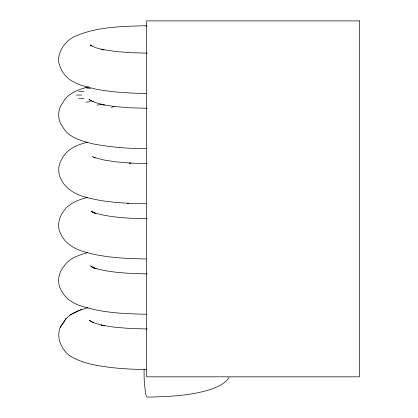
<?xml version="1.0" encoding="UTF-8"?>
<svg xmlns="http://www.w3.org/2000/svg" width="418" height="418" viewBox="0 0 418 418"><rect width="100%" height="100%" fill="white"/><g stroke="black" fill="none" stroke-linecap="round" stroke-linejoin="round"><path stroke-width="0.63" d="M63.196 322.947C54.518 332.906 59.764 347.426 68.787 355.133C77.173 360.535 86.683 363.535 96.448 365.285C112.823 368.336 129.476 369.35 146.107 369.507M63.353 322.774C68.019 313.605 78.897 310.292 88.099 307.591M60.391 327.362L66.06 318.511M229.038 377.506C224.785 384.184 216.958 387.11 209.826 389.68C189.61 395.809 168.302 396.719 147.319 397.1A20.012 2.503 88.5 0 1 145.359 391.964L144.419 383.17A20.456 2.56 88.5 0 1 144.106 369.491M81.829 309.257L69.801 315.162M111.564 107.442L114.182 106.48L129.841 107.802L147.193 108.267M88.616 86.761C78.939 89.384 67.758 93.078 62.857 102.619C57.381 109.506 57.245 119.778 62.658 126.738C68.453 137.862 82.069 141.002 93.198 143.917C110.65 147.167 128.363 148.641 146.107 148.693M87.712 142.177C77.753 144.518 66.932 148.928 62.13 158.636C58.201 164.446 57.616 172.101 60.615 178.444C64.701 187.635 73.014 192.975 82.226 196.209C102.885 202.469 124.668 203.394 146.112 203.775M87.325 197.484C78.814 199.694 69.602 202.897 64.288 210.301C58.771 217.031 56.461 226.749 61.091 234.582C65.286 243.595 74.064 248.658 83.219 251.516C103.559 257.676 125.003 258.58 146.112 258.967M87.707 252.592C78.835 255.084 68.818 258.324 63.75 266.595C58.123 273.315 56.639 283.362 61.618 290.865C65.887 299.664 75.057 304.445 84.122 306.885C104.171 312.957 125.301 313.85 146.107 314.226M97.018 105.169L100.748 104.38L114.182 106.48M85.857 102.201L90.44 101.642M78.835 98.747L83.966 98.46M76.437 95.043L81.761 95.043M127.422 203.279L128.739 203.31M147.188 53.138L130.129 52.684L114.746 51.383L101.543 49.319L103.91 49.914M146.112 93.439C129.324 93.277 112.515 92.258 95.994 89.175C87.984 87.069 79.686 85.659 72.528 81.259C64.9 77.372 59.847 69.132 58.483 60.835C58.457 49.188 67.261 38.576 78.171 35.034C99.541 26.569 123.138 26.428 145.809 25.697A20.456 2.56 88.5 0 1 146.927 26.548M147.188 163.558L129.507 163.088L130.829 163.119L116.094 161.876L103.465 159.901L93.789 157.33L94.954 157.858M147.188 218.75C128.937 218.41 110.383 217.736 92.791 212.407L95.205 213.29M147.193 273.868C128.634 273.524 109.772 272.834 91.892 267.416L96.213 268.643L90.429 265.796L91.485 266.475M147.193 328.966L129.967 328.501L114.422 327.19L101.088 325.105L104.646 325.826L95.247 323.328L89.342 320.423L93.7 322.884M78.835 91.333L83.966 91.626M85.857 87.879L90.44 88.444M100.748 104.38L104.338 104.955L94.86 102.441L88.919 99.515L93.345 101.851M103.852 49.878L95.79 47.741L89.959 44.867L92.106 46.168M92.284 156.431L95.079 157.805M95.879 213.399L91.333 211.158L93.355 212.657M359.532 20.9L146.65 20.9L146.65 376.832L359.532 376.832L359.532 20.9"/></g></svg>
